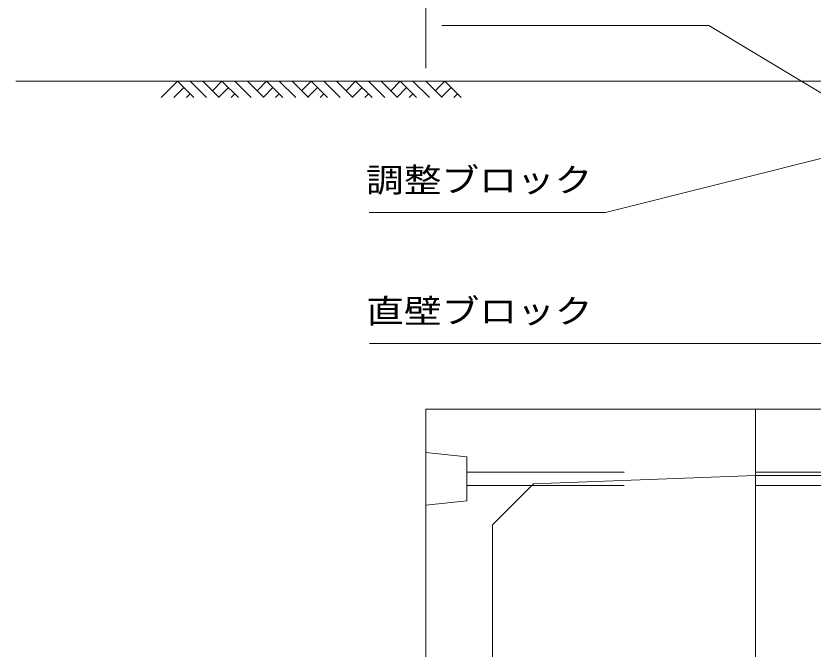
# Model space of a CAD drawing. Units: millimetres at full size; details may follow other scales. Extents: x 0 to 33600, y -27760 to -4000.
# Drawn here: x 19545 to 21976, y -10482 to -8551 of the extents above; entities that cross this region are included whole.
import ezdxf
from ezdxf.enums import TextEntityAlignment as Align

# ---------------------------------------------------------------- set-up
doc = ezdxf.new("R2010")
doc.units = ezdxf.units.MM
doc.header["$LTSCALE"] = 80.0044
doc.linetypes.add('DASHED_SPACED', pattern=[12, 6, -6])
for name, color, linetype, lineweight in [('0_2', 4, 'Continuous', 13), ('寸法', 6, 'Continuous', 13), ('ﾊｯﾁﾝｸﾞ', 4, 'Continuous', 9)]:
    doc.layers.add(name, color=color, linetype=linetype, lineweight=lineweight)
doc.styles.add('ＭＳ ゴシック', font='')
doc.styles.get('ＭＳ ゴシック').set_extended_font_data('MS Gothic')

msp = doc.modelspace()

# ---------------------------------------------------------------- linework, layer by layer
at = {"layer": '0_2'}
msp.add_line((31135, -8750), (19545, -8750), dxfattribs=at)
at = {"layer": '0_2', "linetype": 'DASHED_SPACED'}
for p, q in [((20920, -9943), (21800, -9943)), ((21800, -9943), (23345, -9943)), ((20920, -9983), (21800, -9983)), ((21800, -9983), (23345, -9983))]:
    msp.add_line(p, q, dxfattribs=at)
at = {"layer": '0_2', "color": 3}
msp.add_line((21800, -9953), (23345, -9953), dxfattribs=at)
for points in [[(21800, -9750), (20795, -9750), (20795, -12206), (21800, -12206)], [(21800, -12206), (23345, -12206), (23345, -9750), (21800, -9750)]]:
    msp.add_lwpolyline(points, close=True, dxfattribs=at)
at = {"layer": '0_2', "linetype": 'DASHED_SPACED'}
msp.add_lwpolyline([(20795, -10043), (20920, -10030.5), (20920, -9895.5), (20795, -9883)], close=True, dxfattribs=at)
at = {"layer": '0_2', "color": 3}
msp.add_lwpolyline([(21800, -9953), (21123, -9978), (20998, -10103), (20998, -11853), (21123, -11978), (21800, -12003)], dxfattribs=at)
at = {"layer": '寸法'}
msp.add_line((20795, -8710), (20795, -8010), dxfattribs=at)
for points in [[(22157.5, -8880), (22088.9, -8838.84), (21657.5, -8580), (20844.17, -8580)], [(22142.5, -8950), (22064.89, -8969.4), (21342.5, -9150), (20622.5, -9150)], [(22112.5, -9550), (22032.5, -9550), (21343.17, -9550), (20623.17, -9550)]]:
    msp.add_lwpolyline(points, dxfattribs=at)
at = {"layer": 'ﾊｯﾁﾝｸﾞ'}
for p, q in [((19987.35, -8800), (20037.35, -8750)), ((20037.35, -8750), (20087.35, -8800)), ((20076.24, -8750), (20126.24, -8800)), ((20115.13, -8750), (20165.13, -8800)), ((20144.18, -8779.05), (20173.24, -8750)), ((20173.24, -8750), (20223.24, -8800)), ((20212.13, -8750), (20262.13, -8800)), ((20251.02, -8750), (20301.02, -8800)), ((20280.07, -8779.05), (20309.12, -8750)), ((20309.12, -8750), (20359.12, -8800)), ((20348.01, -8750), (20398.01, -8800)), ((20386.9, -8750), (20436.9, -8800)), ((20415.95, -8779.05), (20445, -8750)), ((20445, -8750), (20495, -8800)), ((20483.89, -8750), (20533.89, -8800)), ((20522.78, -8750), (20572.78, -8800)), ((20551.83, -8779.05), (20580.88, -8750)), ((20580.88, -8750), (20630.88, -8800)), ((20619.77, -8750), (20669.77, -8800)), ((20658.66, -8750), (20708.66, -8800)), ((20687.71, -8779.05), (20716.76, -8750)), ((20716.76, -8750), (20766.76, -8800)), ((20755.65, -8750), (20805.65, -8800)), ((20794.54, -8750), (20844.54, -8800)), ((20823.59, -8779.05), (20852.65, -8750)), ((20852.65, -8750), (20902.65, -8800)), ((20026.24, -8800), (20056.8, -8769.44)), ((20163.63, -8798.5), (20192.68, -8769.44)), ((20299.51, -8798.5), (20328.56, -8769.44)), ((20435.39, -8798.5), (20464.44, -8769.44)), ((20571.28, -8798.5), (20600.33, -8769.44)), ((20707.16, -8798.5), (20736.21, -8769.44)), ((20843.04, -8798.5), (20872.09, -8769.44)), ((20065.13, -8800), (20076.24, -8788.89)), ((20201.02, -8800), (20212.13, -8788.89)), ((20336.9, -8800), (20348.01, -8788.89)), ((20472.78, -8800), (20483.89, -8788.89)), ((20608.66, -8800), (20619.77, -8788.89)), ((20744.54, -8800), (20755.65, -8788.89)), ((20880.43, -8800), (20891.54, -8788.89))]:
    msp.add_line(p, q, dxfattribs=at)

# ---------------------------------------------------------------- texts
at = {"layer": '寸法', "style": 'ＭＳ ゴシック', "width": 1.15}
for s, p in [('調整ブロック', (21302.5, -9110)), ('直壁ブロック', (21303.17, -9510))]:
    msp.add_text(s, height=73.31, dxfattribs=at).set_placement(p, align=Align.BOTTOM_RIGHT)

doc.saveas('drawing.dxf')
